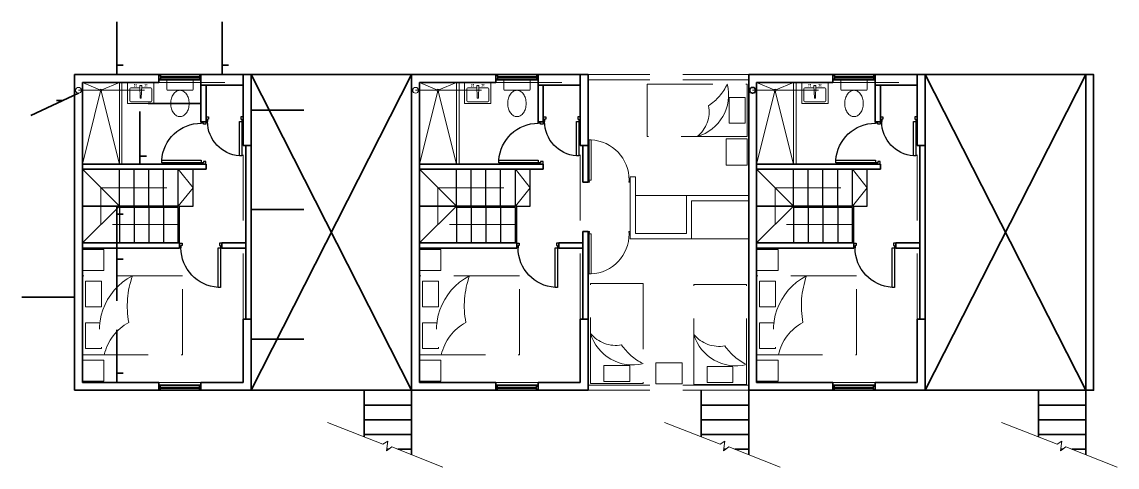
# Model space of a CAD drawing. Header units: metres. Extents: x -255 to -21, y -639 to -244.
# Drawn here: x -44.54 to -23.75, y -336.44 to -327.98 of the extents above; entities that cross this region are included whole.
import ezdxf

# ---------------------------------------------------------------- set-up
doc = ezdxf.new("R2010")
doc.units = ezdxf.units.M
doc.header["$LTSCALE"] = 5
doc.header["$MEASUREMENT"] = 0
doc.linetypes.add('HIDDEN', pattern=[0.375, 0.25, -0.125])
doc.layers.get('0').update_dxf_attribs({"color": 30})
for name, color, linetype, lineweight in [('A-ANNO-NOTE', 7, 'Continuous', 35), ('A-DOOR-FULL', 4, 'Continuous', 25), ('A-FLOR-LEVL', 7, 'Continuous', 35), ('A-FLOR-OVHD', 3, 'HIDDEN', 18), ('A-FLOR-STRS', 4, 'Continuous', 25), ('A-FURN', 8, 'Continuous', 18), ('A-GLAZ-FULL', 4, 'Continuous', 25), ('A-WALL-FULL-EXTR', 7, 'Continuous', 35), ('A-WALL-FULL-INTR', 7, 'Continuous', 35)]:
    doc.layers.add(name, color=color, linetype=linetype, lineweight=lineweight)
doc.styles.add('E-ROMANS', font='romans.shx', dxfattribs={"width": 0.8})
doc.dimstyles.new('E-0200_TICK_12', dxfattribs={"dimscale": 0.001, "dimtxt": 240, "dimasz": 240, "dimexe": 120, "dimexo": 80, "dimgap": 120, "dimtad": 0, "dimzin": 0, "dimdsep": 46, "dimtxsty": 'E-ROMANS', "dimblk": 'OBLIQUE', "dimcen": 120, "dimclrd": 256, "dimclre": 256, "dimclrt": 256, "dimadec": 0, "dimazin": 0, "dimtfac": 1, "dimtmove": 1, "dimatfit": 3, "dimldrblk": 'OPEN90', "dimfxl": 1, "dimtfill": 1, "dimtolj": 1, "dimtzin": 0, "dimlwd": -1, "dimarcsym": 0})

# ---------------------------------------------------------------- blocks, each defined once
blk = doc.blocks.new('INOD')
for p, q in [((0.23, 0), (-0.23, 0)), ((-0.25, -0.02), (-0.25, -0.18)), ((-0.23, -0.2), (0.23, -0.2)), ((0.25, -0.18), (0.25, -0.02))]:
    blk.add_line(p, q)
blk.add_lwpolyline([(-0.175, -0.45, 0.07067), (-0.161, -0.549, 0.082314), (-0.124, -0.627, 0.106842), (-0.063, -0.683, 0.13438), (0, -0.7, 0.13438), (0.063, -0.683, 0.106842), (0.124, -0.627, 0.082314), (0.161, -0.549, 0.07067), (0.175, -0.45, 0.07067), (0.161, -0.351, 0.082314), (0.124, -0.273, 0.106842), (0.063, -0.217, 0.13438), (0, -0.2, 0.13438), (-0.063, -0.217, 0.106842), (-0.124, -0.273, 0.082314), (-0.161, -0.351, 0.07067)], format="xyb", close=True)
for centre, start, end in [((-0.23, -0.02), 90, 180), ((-0.23, -0.18), 180, 270), ((0.23, -0.02), 0, 90), ((0.23, -0.18), 270, 0)]:
    blk.add_arc(centre, 0.02, start, end)
blk = doc.blocks.new('DOOR-75')
for points in [[(-0.07, 0.84), (-0.07, 0.09), (-0.025, 0.09), (-0.025, 0.84), (-0.07, 0.84)], [(-0.775, 0.09), (-0.8, 0.09), (-0.8, 0), (-0.755, 0), (-0.755, 0.045), (-0.775, 0.045), (-0.775, 0.09)], [(-0.025, 0.09), (0, 0.09), (0, 0), (-0.045, 0), (-0.045, 0.045), (-0.025, 0.045), (-0.025, 0.09)]]:
    blk.add_lwpolyline(points)
at = {"linetype": 'HIDDEN'}
blk.add_arc((-0.023, 0.089), 0.752, 93.6181, 179.9249, dxfattribs=at)
blk = doc.blocks.new('DOOR-65')
for points in [[(-0.07, 0.74), (-0.07, 0.09), (-0.025, 0.09), (-0.025, 0.74), (-0.07, 0.74)], [(-0.675, 0.09), (-0.7, 0.09), (-0.7, 0), (-0.655, 0), (-0.655, 0.045), (-0.675, 0.045), (-0.675, 0.09)], [(-0.025, 0.09), (0, 0.09), (0, 0), (-0.045, 0), (-0.045, 0.045), (-0.025, 0.045), (-0.025, 0.09)]]:
    blk.add_lwpolyline(points)
at = {"linetype": 'HIDDEN'}
blk.add_arc((-0.022, 0.089), 0.653, 94.2076, 179.8995, dxfattribs=at)
blk = doc.blocks.new('_Oblique')
at = {"color": 0, "linetype": 'ByBlock', "lineweight": -2}
blk.add_line((-0.5, -0.5), (0.5, 0.5), dxfattribs=at)

msp = doc.modelspace()

# ---------------------------------------------------------------- linework, layer by layer
at = {"layer": 'A-FLOR-LEVL'}
for p, q in [((-41.143, -328.979), (-41.943, -328.979)), ((-40.193, -328.979), (-37.143, -328.979)), ((-34.743, -328.979), (-35.543, -328.979)), ((-28.343, -328.979), (-29.143, -328.979)), ((-27.393, -328.979), (-24.343, -328.979)), ((-41.143, -329.079), (-41.943, -329.079)), ((-34.743, -329.079), (-35.543, -329.079)), ((-28.343, -329.079), (-29.143, -329.079)), ((-41.143, -334.879), (-41.943, -334.879)), ((-41.143, -334.979), (-41.943, -334.979)), ((-38.043, -335.86), (-38.043, -334.979)), ((-37.143, -334.979), (-37.143, -336.202)), ((-34.743, -334.879), (-35.543, -334.879)), ((-34.743, -334.979), (-35.543, -334.979)), ((-31.643, -335.86), (-31.643, -334.979)), ((-30.743, -334.979), (-30.743, -336.202)), ((-28.343, -334.879), (-29.143, -334.879)), ((-28.343, -334.979), (-29.143, -334.979)), ((-25.243, -335.86), (-25.243, -334.979)), ((-24.343, -334.979), (-24.343, -336.202)), ((-37.143, -335.259), (-38.043, -335.259)), ((-30.743, -335.259), (-31.643, -335.259)), ((-24.343, -335.259), (-25.243, -335.259)), ((-37.143, -335.539), (-38.043, -335.539)), ((-30.743, -335.539), (-31.643, -335.539)), ((-24.343, -335.539), (-25.243, -335.539)), ((-37.143, -335.819), (-38.043, -335.819)), ((-30.743, -335.819), (-31.643, -335.819)), ((-24.343, -335.819), (-25.243, -335.819)), ((-37.58, -336.099), (-37.619, -336.099)), ((-37.143, -336.099), (-37.406, -336.099)), ((-31.18, -336.099), (-31.219, -336.099)), ((-30.743, -336.099), (-31.006, -336.099)), ((-24.78, -336.099), (-24.819, -336.099)), ((-24.343, -336.099), (-24.606, -336.099))]:
    msp.add_line(p, q, dxfattribs=at)
at = {"layer": 'A-FLOR-LEVL', "color": 8}
for p, q in [((-37.143, -334.979), (-40.193, -334.979)), ((-24.343, -334.979), (-27.393, -334.979))]:
    msp.add_line(p, q, dxfattribs=at)
at = {"layer": 'A-FLOR-LEVL'}
for points in [[(-40.193, -334.979), (-37.143, -328.979)], [(-40.193, -328.979), (-37.143, -334.979)], [(-27.393, -334.979), (-24.343, -328.979)], [(-27.393, -328.979), (-24.343, -334.979)]]:
    msp.add_lwpolyline(points, dxfattribs=at)
msp.add_circle((-30.668, -329.279), 0.055, dxfattribs=at)
at = {"layer": 'A-FLOR-OVHD'}
for p, q in [((-30.743, -328.979), (-33.793, -328.979)), ((-41.943, -329.129), (-40.343, -329.129)), ((-41.793, -329.079), (-41.293, -329.079)), ((-35.543, -329.129), (-33.943, -329.129)), ((-35.393, -329.079), (-34.893, -329.079)), ((-30.743, -329.079), (-33.793, -329.079)), ((-32.672, -329.159), (-30.772, -329.159)), ((-32.672, -330.159), (-32.672, -329.159)), ((-30.772, -329.159), (-30.772, -330.159)), ((-29.143, -329.129), (-27.543, -329.129)), ((-28.993, -329.079), (-28.493, -329.079)), ((-43.468, -329.279), (-41.543, -329.279)), ((-37.068, -329.279), (-35.143, -329.279)), ((-30.668, -329.279), (-28.743, -329.279)), ((-30.772, -330.159), (-32.672, -330.159)), ((-30.772, -330.198), (-31.172, -330.198)), ((-31.172, -330.198), (-31.172, -330.698)), ((-30.772, -330.198), (-30.772, -330.698)), ((-40.343, -333.629), (-40.343, -330.329)), ((-33.943, -333.629), (-33.943, -330.329)), ((-27.543, -333.629), (-27.543, -330.329)), ((-41.293, -331.129), (-41.573, -330.779)), ((-34.893, -331.129), (-35.173, -330.779)), ((-31.172, -330.698), (-30.772, -330.698)), ((-28.493, -331.129), (-28.773, -330.779)), ((-33.793, -331.025), (-33.793, -330.983)), ((-33.774, -330.983), (-33.793, -330.983)), ((-33.793, -331.025), (-33.765, -331.025)), ((-33.774, -331.011), (-33.774, -330.983)), ((-33.765, -331.011), (-33.774, -331.011)), ((-33.765, -331.025), (-33.765, -331.011)), ((-33.022, -331.011), (-33.012, -331.011)), ((-33.022, -331.025), (-33.022, -331.011)), ((-32.993, -331.025), (-33.022, -331.025)), ((-33.012, -330.983), (-32.993, -330.983)), ((-33.012, -331.011), (-33.012, -330.983)), ((-32.993, -330.921), (-32.993, -332.098)), ((-32.993, -330.983), (-32.993, -331.025)), ((-32.893, -330.921), (-32.893, -331.998)), ((-43.043, -331.829), (-43.043, -331.129)), ((-43.043, -331.129), (-41.293, -331.129)), ((-41.293, -331.129), (-41.573, -331.479)), ((-36.643, -331.829), (-36.643, -331.129)), ((-36.643, -331.129), (-34.893, -331.129)), ((-34.893, -331.129), (-35.173, -331.479)), ((-30.243, -331.829), (-30.243, -331.129)), ((-30.243, -331.129), (-28.493, -331.129)), ((-28.493, -331.129), (-28.773, -331.479)), ((-31.927, -331.279), (-32.893, -331.279)), ((-41.573, -331.829), (-43.043, -331.829)), ((-35.173, -331.829), (-36.643, -331.829)), ((-28.773, -331.829), (-30.243, -331.829)), ((-33.793, -331.963), (-33.793, -332.006)), ((-33.793, -331.963), (-33.765, -331.963)), ((-33.774, -332.006), (-33.793, -332.006)), ((-33.774, -331.978), (-33.774, -332.006)), ((-33.765, -331.978), (-33.774, -331.978)), ((-33.765, -331.963), (-33.765, -331.978)), ((-33.022, -331.963), (-33.022, -331.978)), ((-32.993, -331.963), (-33.022, -331.963)), ((-33.022, -331.978), (-33.012, -331.978)), ((-33.012, -331.978), (-33.012, -332.006)), ((-33.012, -332.006), (-32.993, -332.006)), ((-32.993, -332.006), (-32.993, -331.963)), ((-32.993, -332.098), (-31.827, -332.098)), ((-32.893, -331.998), (-31.927, -331.998)), ((-31.827, -332.098), (-30.743, -332.098)), ((-33.746, -332.948), (-32.746, -332.948)), ((-33.746, -334.848), (-33.746, -332.948)), ((-32.746, -332.948), (-32.746, -334.848)), ((-31.784, -334.866), (-31.784, -332.966)), ((-31.784, -332.966), (-30.784, -332.966)), ((-30.784, -334.866), (-30.784, -332.966)), ((-41.943, -334.829), (-41.143, -334.829)), ((-35.543, -334.829), (-34.743, -334.829)), ((-30.743, -334.879), (-33.793, -334.879)), ((-30.743, -334.979), (-33.793, -334.979)), ((-32.746, -334.848), (-33.746, -334.848)), ((-30.784, -334.866), (-31.784, -334.866)), ((-29.143, -334.829), (-28.343, -334.829)), ((-38.741, -335.588), (-37.687, -335.999)), ((-32.341, -335.588), (-31.287, -335.999)), ((-25.941, -335.588), (-24.887, -335.999)), ((-37.687, -335.999), (-37.596, -335.944)), ((-37.596, -335.944), (-37.623, -336.13)), ((-37.623, -336.13), (-37.519, -336.054)), ((-37.519, -336.054), (-36.548, -336.438)), ((-31.287, -335.999), (-31.196, -335.944)), ((-31.196, -335.944), (-31.223, -336.13)), ((-31.223, -336.13), (-31.119, -336.054)), ((-31.119, -336.054), (-30.148, -336.438)), ((-24.887, -335.999), (-24.796, -335.944)), ((-24.796, -335.944), (-24.823, -336.13)), ((-24.823, -336.13), (-24.719, -336.054)), ((-24.719, -336.054), (-23.748, -336.438))]:
    msp.add_line(p, q, dxfattribs=at)
for points in [[(-31.112, -329.416), (-30.809, -329.416), (-30.809, -329.905), (-31.112, -329.905)], [(-33.774, -330.983), (-33.774, -330.22), (-33.737, -330.22), (-33.737, -330.983)], [(-33.774, -332.006), (-33.774, -332.768), (-33.737, -332.768), (-33.737, -332.006)], [(-33.003, -334.508), (-33.003, -334.81), (-33.491, -334.81), (-33.491, -334.508)], [(-32.507, -334.458), (-32.007, -334.458), (-32.007, -334.858), (-32.507, -334.858)], [(-31.041, -334.526), (-31.041, -334.829), (-31.53, -334.829), (-31.53, -334.526)]]:
    msp.add_lwpolyline(points, close=True, dxfattribs=at)
for points in [[(-32.993, -330.921), (-32.893, -330.921)], [(-31.927, -331.998), (-31.927, -331.279)], [(-31.927, -331.279), (-30.743, -331.279)], [(-31.827, -332.098), (-31.827, -331.379)], [(-31.827, -331.379), (-30.743, -331.379)]]:
    msp.add_lwpolyline(points, dxfattribs=at)
for centre, radius, start, end in [((-31.953, -329.363), 0.829, 286.158, 14.1624), ((-32.101, -328.696), 1.06, 304.345, 334.0073), ((-32.109, -329.681), 0.615, 308.9559, 10.3112), ((-33.776, -330.983), 0.764, 0.051, 87.0382), ((-33.776, -332.005), 0.764, 272.9618, 359.949), ((-33.267, -333.511), 0.615, 218.9559, 280.3112), ((-32.949, -333.667), 0.829, 196.158, 284.1624), ((-30.988, -333.685), 0.829, 196.158, 284.1624), ((-31.305, -333.529), 0.615, 218.9559, 280.3112), ((-32.282, -333.519), 1.06, 214.345, 244.0073), ((-30.32, -333.537), 1.06, 214.345, 244.0073)]:
    msp.add_arc(centre, radius, start, end, dxfattribs=at)
at = {"layer": 'A-FLOR-STRS'}
for p, q in [((-42.693, -331.479), (-43.393, -330.779)), ((-42.693, -331.479), (-42.693, -330.779)), ((-42.413, -331.479), (-42.413, -330.779)), ((-42.133, -331.479), (-42.133, -330.779)), ((-41.853, -331.479), (-41.853, -330.779)), ((-41.573, -331.479), (-41.573, -330.779)), ((-41.293, -331.479), (-41.293, -330.779)), ((-36.293, -331.479), (-36.993, -330.779)), ((-36.293, -331.479), (-36.293, -330.779)), ((-36.013, -331.479), (-36.013, -330.779)), ((-35.733, -331.479), (-35.733, -330.779)), ((-35.453, -331.479), (-35.453, -330.779)), ((-35.173, -331.479), (-35.173, -330.779)), ((-34.893, -331.479), (-34.893, -330.779)), ((-29.893, -331.479), (-30.593, -330.779)), ((-29.893, -331.479), (-29.893, -330.779)), ((-29.613, -331.479), (-29.613, -330.779)), ((-29.333, -331.479), (-29.333, -330.779)), ((-29.053, -331.479), (-29.053, -330.779)), ((-28.773, -331.479), (-28.773, -330.779)), ((-28.493, -331.479), (-28.493, -330.779)), ((-42.693, -331.479), (-43.393, -331.479)), ((-43.393, -331.479), (-42.345, -331.479)), ((-42.693, -331.479), (-43.393, -332.179)), ((-42.693, -331.479), (-42.693, -332.179)), ((-42.693, -331.504), (-42.693, -331.479)), ((-41.548, -331.479), (-41.293, -331.479)), ((-36.293, -331.479), (-36.993, -331.479)), ((-36.993, -331.479), (-35.945, -331.479)), ((-36.293, -331.479), (-36.993, -332.179)), ((-36.293, -331.479), (-36.293, -332.179)), ((-36.293, -331.504), (-36.293, -331.479)), ((-35.148, -331.479), (-34.893, -331.479)), ((-29.893, -331.479), (-30.593, -331.479)), ((-30.593, -331.479), (-29.545, -331.479)), ((-29.893, -331.479), (-30.593, -332.179)), ((-29.893, -331.479), (-29.893, -332.179)), ((-29.893, -331.504), (-29.893, -331.479)), ((-28.748, -331.479), (-28.493, -331.479)), ((-42.413, -331.504), (-42.413, -332.179)), ((-42.133, -331.504), (-42.133, -332.179)), ((-41.853, -331.504), (-41.853, -332.179)), ((-41.573, -331.504), (-41.573, -332.179)), ((-36.013, -331.504), (-36.013, -332.179)), ((-35.733, -331.504), (-35.733, -332.179)), ((-35.453, -331.504), (-35.453, -332.179)), ((-35.173, -331.504), (-35.173, -332.179)), ((-29.613, -331.504), (-29.613, -332.179)), ((-29.333, -331.504), (-29.333, -332.179)), ((-29.053, -331.504), (-29.053, -332.179)), ((-28.773, -331.504), (-28.773, -332.179))]:
    msp.add_line(p, q, dxfattribs=at)
for points in [[(-41.548, -332.179), (-41.548, -331.479), (-42.693, -331.479)], [(-35.148, -332.179), (-35.148, -331.479), (-36.293, -331.479)], [(-28.748, -332.179), (-28.748, -331.479), (-29.893, -331.479)], [(-41.573, -332.179), (-41.573, -331.504), (-42.693, -331.504)], [(-35.173, -332.179), (-35.173, -331.504), (-36.293, -331.504)], [(-28.773, -332.179), (-28.773, -331.504), (-29.893, -331.504)]]:
    msp.add_lwpolyline(points, dxfattribs=at)
at = {"layer": 'A-FURN'}
for p, q in [((-43.062, -329.271), (-43.393, -329.129)), ((-43.025, -329.271), (-42.693, -329.129)), ((-42.693, -329.129), (-42.693, -330.679)), ((-42.643, -329.129), (-42.643, -330.679)), ((-42.537, -329.129), (-42.537, -329.529)), ((-42.037, -329.529), (-42.037, -329.129)), ((-36.662, -329.271), (-36.993, -329.129)), ((-36.625, -329.271), (-36.293, -329.129)), ((-36.293, -329.129), (-36.293, -330.679)), ((-36.243, -329.129), (-36.243, -330.679)), ((-36.137, -329.129), (-36.137, -329.529)), ((-35.637, -329.529), (-35.637, -329.129)), ((-30.262, -329.271), (-30.593, -329.129)), ((-30.225, -329.271), (-29.893, -329.129)), ((-29.893, -329.129), (-29.893, -330.679)), ((-29.843, -329.129), (-29.843, -330.679)), ((-29.737, -329.129), (-29.737, -329.529)), ((-29.237, -329.529), (-29.237, -329.129)), ((-43.048, -329.298), (-43.393, -330.679)), ((-42.693, -330.679), (-43.038, -329.298)), ((-42.496, -329.25), (-42.496, -329.48)), ((-42.304, -329.23), (-42.476, -329.23)), ((-42.096, -329.23), (-42.268, -329.23)), ((-42.076, -329.48), (-42.076, -329.25)), ((-36.648, -329.298), (-36.993, -330.679)), ((-36.293, -330.679), (-36.638, -329.298)), ((-36.096, -329.25), (-36.096, -329.48)), ((-35.904, -329.23), (-36.076, -329.23)), ((-35.696, -329.23), (-35.868, -329.23)), ((-35.676, -329.48), (-35.676, -329.25)), ((-30.248, -329.298), (-30.593, -330.679)), ((-29.893, -330.679), (-30.238, -329.298)), ((-29.696, -329.25), (-29.696, -329.48)), ((-29.504, -329.23), (-29.676, -329.23)), ((-29.296, -329.23), (-29.468, -329.23)), ((-29.276, -329.48), (-29.276, -329.25)), ((-42.537, -329.529), (-42.037, -329.529)), ((-42.476, -329.5), (-42.096, -329.5)), ((-36.137, -329.529), (-35.637, -329.529)), ((-36.076, -329.5), (-35.696, -329.5)), ((-29.737, -329.529), (-29.237, -329.529)), ((-29.676, -329.5), (-29.296, -329.5))]:
    msp.add_line(p, q, dxfattribs=at)
at = {"layer": 'A-FURN', "linetype": 'HIDDEN'}
for p, q in [((-42.986, -332.304), (-43.386, -332.304)), ((-43.386, -332.304), (-43.386, -332.702)), ((-42.986, -332.702), (-42.986, -332.304)), ((-36.586, -332.304), (-36.986, -332.304)), ((-36.986, -332.304), (-36.986, -332.702)), ((-36.586, -332.702), (-36.586, -332.304)), ((-30.186, -332.304), (-30.586, -332.304)), ((-30.586, -332.304), (-30.586, -332.702)), ((-30.186, -332.702), (-30.186, -332.304)), ((-43.386, -332.702), (-42.986, -332.702)), ((-36.986, -332.702), (-36.586, -332.702)), ((-30.586, -332.702), (-30.186, -332.702)), ((-43.393, -332.804), (-43.393, -334.304)), ((-41.493, -332.804), (-43.393, -332.804)), ((-41.493, -334.304), (-41.493, -332.804)), ((-36.993, -332.804), (-36.993, -334.304)), ((-35.093, -332.804), (-36.993, -332.804)), ((-35.093, -334.304), (-35.093, -332.804)), ((-30.593, -332.804), (-30.593, -334.304)), ((-28.693, -332.804), (-30.593, -332.804)), ((-28.693, -334.304), (-28.693, -332.804)), ((-43.393, -334.304), (-41.493, -334.304)), ((-36.993, -334.304), (-35.093, -334.304)), ((-30.593, -334.304), (-28.693, -334.304)), ((-43.386, -334.804), (-43.386, -334.405)), ((-43.386, -334.405), (-42.986, -334.405)), ((-42.986, -334.405), (-42.986, -334.804)), ((-36.986, -334.804), (-36.986, -334.405)), ((-36.986, -334.405), (-36.586, -334.405)), ((-36.586, -334.405), (-36.586, -334.804)), ((-30.586, -334.804), (-30.586, -334.405)), ((-30.586, -334.405), (-30.186, -334.405)), ((-30.186, -334.405), (-30.186, -334.804)), ((-42.986, -334.804), (-43.386, -334.804)), ((-36.586, -334.804), (-36.986, -334.804)), ((-30.186, -334.804), (-30.586, -334.804))]:
    msp.add_line(p, q, dxfattribs=at)
at = {"layer": 'A-FURN', "const_width": 0.005}
for points in [[(-42.397, -329.168, 1), (-42.412, -329.168, 1)], [(-42.397, -329.203, -1), (-42.412, -329.203, -1)], [(-42.399, -329.185, 1), (-42.374, -329.185, 1)], [(-42.369, -329.161, 1), (-42.369, -329.176, 1)], [(-42.369, -329.21, -1), (-42.369, -329.195, -1)], [(-42.197, -329.168, 1), (-42.212, -329.168, 1)], [(-42.197, -329.203, -1), (-42.212, -329.203, -1)], [(-42.199, -329.185, 1), (-42.174, -329.185, 1)], [(-42.169, -329.161, 1), (-42.169, -329.176, 1)], [(-42.169, -329.21, -1), (-42.169, -329.195, -1)], [(-35.997, -329.168, 1), (-36.012, -329.168, 1)], [(-35.997, -329.203, -1), (-36.012, -329.203, -1)], [(-35.999, -329.185, 1), (-35.974, -329.185, 1)], [(-35.969, -329.161, 1), (-35.969, -329.176, 1)], [(-35.969, -329.21, -1), (-35.969, -329.195, -1)], [(-35.797, -329.168, 1), (-35.812, -329.168, 1)], [(-35.797, -329.203, -1), (-35.812, -329.203, -1)], [(-35.799, -329.185, 1), (-35.774, -329.185, 1)], [(-35.769, -329.161, 1), (-35.769, -329.176, 1)], [(-35.769, -329.21, -1), (-35.769, -329.195, -1)], [(-29.597, -329.168, 1), (-29.612, -329.168, 1)], [(-29.597, -329.203, -1), (-29.612, -329.203, -1)], [(-29.599, -329.185, 1), (-29.574, -329.185, 1)], [(-29.569, -329.161, 1), (-29.569, -329.176, 1)], [(-29.569, -329.21, -1), (-29.569, -329.195, -1)], [(-29.397, -329.168, 1), (-29.412, -329.168, 1)], [(-29.397, -329.203, -1), (-29.412, -329.203, -1)], [(-29.399, -329.185, 1), (-29.374, -329.185, 1)], [(-29.369, -329.161, 1), (-29.369, -329.176, 1)], [(-29.369, -329.21, -1), (-29.369, -329.195, -1)]]:
    msp.add_lwpolyline(points, format="xyb", close=True, dxfattribs=at)
at = {"layer": 'A-FURN'}
for points in [[(-42.296, -329.425), (-42.276, -329.425), (-42.266, -329.185), (-42.306, -329.185)], [(-35.896, -329.425), (-35.876, -329.425), (-35.866, -329.185), (-35.906, -329.185)], [(-29.496, -329.425), (-29.476, -329.425), (-29.466, -329.185), (-29.506, -329.185)]]:
    msp.add_lwpolyline(points, close=True, dxfattribs=at)
at = {"layer": 'A-FURN', "linetype": 'HIDDEN'}
for points in [[(-43.033, -332.906), (-43.336, -332.906), (-43.336, -333.395), (-43.033, -333.395)], [(-36.633, -332.906), (-36.936, -332.906), (-36.936, -333.395), (-36.633, -333.395)], [(-30.233, -332.906), (-30.536, -332.906), (-30.536, -333.395), (-30.233, -333.395)]]:
    msp.add_lwpolyline(points, close=True, dxfattribs=at)
for points in [[(-43.055, -333.695), (-43.336, -333.695), (-43.336, -334.183), (-43.033, -334.183), (-43.033, -334.159)], [(-36.655, -333.695), (-36.936, -333.695), (-36.936, -334.183), (-36.633, -334.183), (-36.633, -334.159)], [(-30.255, -333.695), (-30.536, -333.695), (-30.536, -334.183), (-30.233, -334.183), (-30.233, -334.159)]]:
    msp.add_lwpolyline(points, dxfattribs=at)
at = {"layer": 'A-FURN'}
for centre, radius in [((-43.468, -329.279), 0.055), ((-43.043, -329.279), 0.02), ((-37.068, -329.279), 0.055), ((-36.643, -329.279), 0.02), ((-30.243, -329.279), 0.02)]:
    msp.add_circle(centre, radius, dxfattribs=at)
for centre, start, end in [((-42.476, -329.25), 90, 180), ((-42.096, -329.25), 0, 90), ((-36.076, -329.25), 90, 180), ((-35.696, -329.25), 0, 90), ((-29.676, -329.25), 90, 180), ((-29.296, -329.25), 0, 90), ((-42.476, -329.48), 180, 270), ((-42.096, -329.48), 270, 0), ((-36.076, -329.48), 180, 270), ((-35.696, -329.48), 270, 0), ((-29.676, -329.48), 180, 270), ((-29.296, -329.48), 270, 0)]:
    msp.add_arc(centre, 0.02, start, end, dxfattribs=at)
at = {"layer": 'A-FURN', "linetype": 'HIDDEN'}
for centre, radius, start, end in [((-41.903, -333.842), 1.171, 117.4653, 203.2116), ((-40.864, -333.374), 1.679, 160.1455, 190.7924), ((-35.503, -333.842), 1.171, 117.4653, 203.2116), ((-34.464, -333.374), 1.679, 160.1455, 190.7924), ((-29.103, -333.842), 1.171, 117.4653, 203.2116), ((-28.064, -333.374), 1.679, 160.1455, 190.7924), ((-42.062, -334.514), 0.941, 118.6672, 167.0769), ((-35.662, -334.514), 0.941, 118.6672, 167.0769), ((-29.262, -334.514), 0.941, 118.6672, 167.0769)]:
    msp.add_arc(centre, radius, start, end, dxfattribs=at)
at = {"layer": 'A-GLAZ-FULL'}
for p, q in [((-41.943, -328.999), (-41.913, -328.999)), ((-41.943, -329.059), (-41.913, -329.059)), ((-41.913, -329.019), (-41.173, -329.019)), ((-41.913, -329.029), (-41.173, -329.029)), ((-41.913, -329.039), (-41.173, -329.039)), ((-41.173, -328.999), (-41.143, -328.999)), ((-41.173, -329.059), (-41.143, -329.059)), ((-35.543, -328.999), (-35.513, -328.999)), ((-35.543, -329.059), (-35.513, -329.059)), ((-35.513, -329.019), (-34.773, -329.019)), ((-35.513, -329.029), (-34.773, -329.029)), ((-35.513, -329.039), (-34.773, -329.039)), ((-34.773, -328.999), (-34.743, -328.999)), ((-34.773, -329.059), (-34.743, -329.059)), ((-29.143, -328.999), (-29.113, -328.999)), ((-29.143, -329.059), (-29.113, -329.059)), ((-29.113, -329.019), (-28.373, -329.019)), ((-29.113, -329.029), (-28.373, -329.029)), ((-29.113, -329.039), (-28.373, -329.039)), ((-28.373, -328.999), (-28.343, -328.999)), ((-28.373, -329.059), (-28.343, -329.059)), ((-41.943, -334.899), (-41.913, -334.899)), ((-41.943, -334.959), (-41.913, -334.959)), ((-41.913, -334.919), (-41.173, -334.919)), ((-41.913, -334.929), (-41.173, -334.929)), ((-41.913, -334.939), (-41.173, -334.939)), ((-41.173, -334.899), (-41.143, -334.899)), ((-41.173, -334.959), (-41.143, -334.959)), ((-35.543, -334.899), (-35.513, -334.899)), ((-35.543, -334.959), (-35.513, -334.959)), ((-35.513, -334.919), (-34.773, -334.919)), ((-35.513, -334.929), (-34.773, -334.929)), ((-35.513, -334.939), (-34.773, -334.939)), ((-34.773, -334.899), (-34.743, -334.899)), ((-34.773, -334.959), (-34.743, -334.959)), ((-29.143, -334.899), (-29.113, -334.899)), ((-29.143, -334.959), (-29.113, -334.959)), ((-29.113, -334.919), (-28.373, -334.919)), ((-29.113, -334.929), (-28.373, -334.929)), ((-29.113, -334.939), (-28.373, -334.939)), ((-28.373, -334.899), (-28.343, -334.899)), ((-28.373, -334.959), (-28.343, -334.959))]:
    msp.add_line(p, q, dxfattribs=at)
at = {"layer": 'A-GLAZ-FULL', "ltscale": 0.001}
for p, q in [((-41.913, -328.999), (-41.913, -329.059)), ((-41.173, -328.999), (-41.173, -329.059)), ((-35.513, -328.999), (-35.513, -329.059)), ((-34.773, -328.999), (-34.773, -329.059)), ((-29.113, -328.999), (-29.113, -329.059)), ((-28.373, -328.999), (-28.373, -329.059)), ((-41.913, -334.959), (-41.913, -334.899)), ((-41.173, -334.959), (-41.173, -334.899)), ((-35.513, -334.959), (-35.513, -334.899)), ((-34.773, -334.959), (-34.773, -334.899)), ((-29.113, -334.959), (-29.113, -334.899)), ((-28.373, -334.959), (-28.373, -334.899))]:
    msp.add_line(p, q, dxfattribs=at)
at = {"layer": 'A-WALL-FULL-EXTR'}
for p, q in [((-43.543, -328.979), (-41.943, -328.979)), ((-43.543, -334.979), (-43.543, -328.979)), ((-41.943, -329.129), (-41.943, -328.979)), ((-40.343, -328.979), (-40.343, -330.329)), ((-40.343, -328.979), (-40.193, -328.979)), ((-40.193, -330.329), (-40.193, -328.979)), ((-37.143, -328.979), (-35.543, -328.979)), ((-37.143, -334.979), (-37.143, -328.979)), ((-35.543, -329.129), (-35.543, -328.979)), ((-33.943, -328.979), (-33.943, -330.329)), ((-33.943, -328.979), (-33.793, -328.979)), ((-33.793, -330.329), (-33.793, -328.979)), ((-30.743, -328.979), (-29.143, -328.979)), ((-30.743, -334.979), (-30.743, -328.979)), ((-29.143, -329.129), (-29.143, -328.979)), ((-27.543, -328.979), (-27.543, -330.329)), ((-27.543, -328.979), (-27.393, -328.979)), ((-27.393, -330.329), (-27.393, -328.979)), ((-43.393, -330.679), (-43.393, -329.129)), ((-43.393, -329.129), (-41.943, -329.129)), ((-36.993, -330.679), (-36.993, -329.129)), ((-36.993, -329.129), (-35.543, -329.129)), ((-30.593, -330.679), (-30.593, -329.129)), ((-30.593, -329.129), (-29.143, -329.129)), ((-40.343, -330.329), (-40.193, -330.329)), ((-33.943, -330.329), (-33.793, -330.329)), ((-27.543, -330.329), (-27.393, -330.329)), ((-43.393, -332.179), (-43.393, -330.679)), ((-36.993, -332.179), (-36.993, -330.679)), ((-30.593, -332.179), (-30.593, -330.679)), ((-43.393, -334.829), (-43.393, -332.179)), ((-36.993, -334.829), (-36.993, -332.179)), ((-30.593, -334.829), (-30.593, -332.179)), ((-40.343, -334.829), (-40.343, -333.629)), ((-40.193, -334.979), (-40.193, -333.629)), ((-33.943, -334.829), (-33.943, -333.629)), ((-33.793, -334.979), (-33.793, -333.629)), ((-27.543, -334.829), (-27.543, -333.629)), ((-27.393, -334.979), (-27.393, -333.629)), ((-43.543, -334.979), (-41.943, -334.979)), ((-41.943, -334.829), (-43.393, -334.829)), ((-41.943, -334.979), (-41.943, -334.829)), ((-41.143, -334.979), (-41.143, -334.829)), ((-41.143, -334.829), (-40.343, -334.829)), ((-41.143, -334.979), (-40.343, -334.979)), ((-40.343, -334.979), (-40.193, -334.979)), ((-37.143, -334.979), (-35.543, -334.979)), ((-35.543, -334.829), (-36.993, -334.829)), ((-35.543, -334.979), (-35.543, -334.829)), ((-34.743, -334.979), (-34.743, -334.829)), ((-34.743, -334.829), (-33.943, -334.829)), ((-34.743, -334.979), (-33.943, -334.979)), ((-33.943, -334.979), (-33.793, -334.979)), ((-30.743, -334.979), (-29.143, -334.979)), ((-29.143, -334.829), (-30.593, -334.829)), ((-29.143, -334.979), (-29.143, -334.829)), ((-28.343, -334.979), (-28.343, -334.829)), ((-28.343, -334.829), (-27.543, -334.829)), ((-28.343, -334.979), (-27.543, -334.979)), ((-27.543, -334.979), (-27.393, -334.979))]:
    msp.add_line(p, q, dxfattribs=at)
msp.add_lwpolyline([(-24.343, -328.979), (-24.193, -328.979), (-24.193, -334.979), (-24.343, -334.979)], close=True, dxfattribs=at)
for points in [[(-40.343, -333.629), (-40.193, -333.629)], [(-33.943, -333.629), (-33.793, -333.629)], [(-27.543, -333.629), (-27.393, -333.629)]]:
    msp.add_lwpolyline(points, dxfattribs=at)
at = {"layer": 'A-WALL-FULL-INTR'}
for p, q in [((-41.143, -328.979), (-40.343, -328.979)), ((-41.143, -329.179), (-41.143, -328.979)), ((-34.743, -328.979), (-33.943, -328.979)), ((-34.743, -329.179), (-34.743, -328.979)), ((-28.343, -328.979), (-27.543, -328.979)), ((-28.343, -329.179), (-28.343, -328.979)), ((-41.143, -329.179), (-40.343, -329.179)), ((-34.743, -329.179), (-33.943, -329.179)), ((-28.343, -329.179), (-27.543, -329.179)), ((-40.293, -330.329), (-40.293, -333.629)), ((-40.193, -333.629), (-40.193, -330.329)), ((-33.893, -330.329), (-33.893, -331.025)), ((-33.793, -331.025), (-33.793, -330.329)), ((-27.493, -330.329), (-27.493, -333.629)), ((-27.393, -333.629), (-27.393, -330.329)), ((-41.043, -330.679), (-43.393, -330.679)), ((-41.043, -330.779), (-43.393, -330.779)), ((-41.043, -330.679), (-41.043, -330.779)), ((-34.643, -330.679), (-36.993, -330.679)), ((-34.643, -330.779), (-36.993, -330.779)), ((-34.643, -330.679), (-34.643, -330.779)), ((-28.243, -330.679), (-30.593, -330.679)), ((-28.243, -330.779), (-30.593, -330.779)), ((-28.243, -330.679), (-28.243, -330.779)), ((-33.793, -331.025), (-33.893, -331.025)), ((-33.793, -331.963), (-33.893, -331.963)), ((-33.893, -331.963), (-33.893, -333.629)), ((-33.793, -333.629), (-33.793, -331.963)), ((-33.793, -333.629), (-33.793, -331.963)), ((-41.548, -332.179), (-43.393, -332.179)), ((-41.548, -332.279), (-43.393, -332.279)), ((-35.148, -332.179), (-36.993, -332.179)), ((-35.148, -332.279), (-36.993, -332.279)), ((-28.748, -332.179), (-30.593, -332.179)), ((-28.748, -332.279), (-30.593, -332.279))]:
    msp.add_line(p, q, dxfattribs=at)
for points in [[(-41.143, -329.179), (-41.143, -329.879), (-41.043, -329.879), (-41.043, -329.179)], [(-34.743, -329.179), (-34.743, -329.879), (-34.643, -329.879), (-34.643, -329.179)], [(-28.343, -329.179), (-28.343, -329.879), (-28.243, -329.879), (-28.243, -329.179)], [(-41.548, -332.179), (-41.548, -332.279)], [(-40.748, -332.179), (-40.293, -332.179)], [(-40.748, -332.279), (-40.748, -332.179)], [(-40.748, -332.279), (-40.293, -332.279)], [(-35.148, -332.179), (-35.148, -332.279)], [(-34.348, -332.179), (-33.893, -332.179)], [(-34.348, -332.279), (-34.348, -332.179)], [(-34.348, -332.279), (-33.893, -332.279)], [(-28.748, -332.179), (-28.748, -332.279)], [(-27.948, -332.179), (-27.493, -332.179)], [(-27.948, -332.279), (-27.948, -332.179)], [(-27.948, -332.279), (-27.493, -332.279)]]:
    msp.add_lwpolyline(points, dxfattribs=at)

# ---------------------------------------------------------------- block references
at = {"layer": 'A-DOOR-FULL', "xscale": -1}
for name, p, rotation in [('DOOR-65', (-40.343, -329.784), 180), ('DOOR-65', (-33.943, -329.784), 180), ('DOOR-65', (-27.543, -329.784), 180), ('DOOR-75', (-41.048, -330.679), 90), ('DOOR-75', (-34.648, -330.679), 90), ('DOOR-75', (-28.248, -330.679), 90), ('DOOR-75', (-40.748, -332.184), 180), ('DOOR-75', (-34.348, -332.184), 180), ('DOOR-75', (-27.948, -332.184), 180)]:
    msp.add_blockref(name, p, dxfattribs=dict(at, rotation=rotation))
at = {"layer": 'A-FURN', "xscale": -1}
for p in [(-41.543, -329.079), (-35.143, -329.079), (-28.743, -329.079)]:
    msp.add_blockref('INOD', p, dxfattribs=at)

# ---------------------------------------------------------------- leaders
at = {"layer": 'A-ANNO-NOTE'}
for points in [[(-42.743, -328.979), (-42.743, -328.801), (-42.622, -328.801)], [(-40.743, -328.979), (-40.743, -328.801), (-40.622, -328.801)], [(-43.468, -329.334), (-43.766, -329.474), (-43.887, -329.474)], [(-41.143, -329.529), (-41.366, -329.529), (-41.487, -329.529)], [(-42.301, -330.679), (-42.301, -330.528), (-42.18, -330.528)], [(-40.193, -329.654), (-40.02, -329.654), (-39.899, -329.654)], [(-42.743, -331.487), (-42.743, -331.634), (-42.622, -331.634)], [(-40.193, -331.545), (-40.02, -331.545), (-39.899, -331.545)], [(-42.743, -332.279), (-42.743, -332.484), (-42.622, -332.484)], [(-43.543, -333.206), (-43.766, -333.206), (-43.887, -333.206)], [(-42.743, -334.829), (-42.743, -334.651), (-42.622, -334.651)], [(-40.193, -334.005), (-40.02, -334.005), (-39.899, -334.005)]]:
    msp.add_leader(points, dimstyle='E-0200_TICK_12', override={"dimasz": 0.2, "dimgap": 0.8, "dimtad": 0, "dimldrblk": 'Open90'}, dxfattribs=at)

doc.saveas('drawing.dxf')
